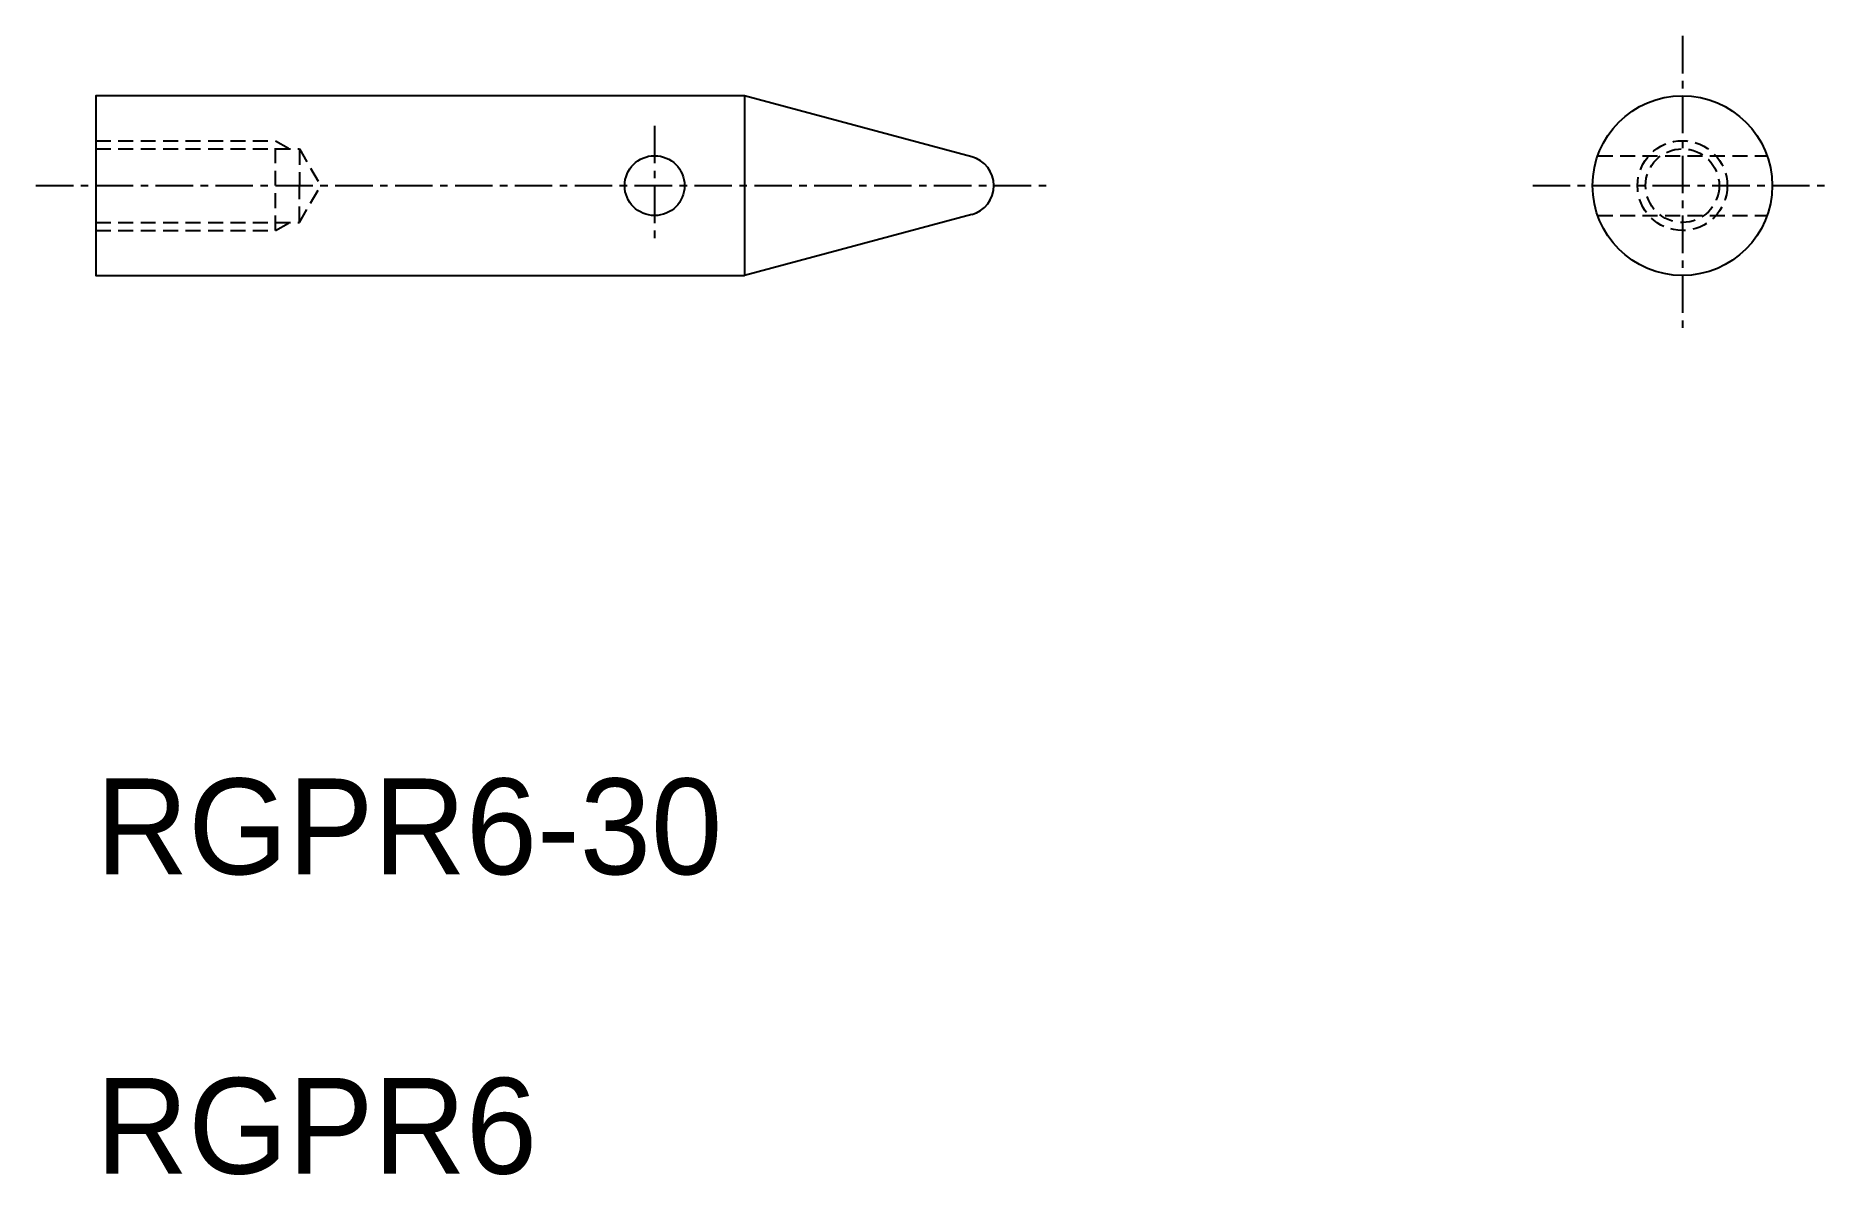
# Model space of a CAD drawing. Extents: x -4752.9 to -4692.9, y -567.3 to -529.2.
import ezdxf

# ---------------------------------------------------------------- set-up
doc = ezdxf.new("R2010")
doc.units = 0
doc.linetypes.add('CENTER', pattern=[2, 1.25, -0.25, 0.25, -0.25])
doc.linetypes.add('DASHED', pattern=[0.75, 0.5, -0.25])
doc.layers.get('0').update_dxf_attribs({"linetype": 'CONTINUOUS'})
doc.layers.add('CENTER', color=1, linetype='CENTER')

msp = doc.modelspace()

# ---------------------------------------------------------------- linework, layer by layer
at = {"color": 7, "linetype": 'CONTINUOUS'}
for p, q in [((-4729.231, -531.208), (-4729.231, -537.208)), ((-4721.64, -533.242), (-4729.231, -531.208)), ((-4721.64, -535.174), (-4729.231, -537.208))]:
    msp.add_line(p, q, dxfattribs=at)
at = {"color": 3, "linetype": 'DASHED'}
for p, q in [((-4750.899, -532.708), (-4744.899, -532.708)), ((-4744.899, -532.708), (-4744.43, -532.978)), ((-4744.899, -535.708), (-4744.899, -532.708)), ((-4750.899, -532.978), (-4744.099, -532.978)), ((-4744.099, -532.978), (-4743.389, -534.208)), ((-4744.099, -533.008), (-4744.099, -534.208)), ((-4700.727, -533.208), (-4695.07, -533.208)), ((-4744.099, -535.437), (-4743.389, -534.208)), ((-4744.099, -535.408), (-4744.099, -534.208)), ((-4750.899, -535.437), (-4744.099, -535.437)), ((-4750.899, -535.708), (-4744.899, -535.708)), ((-4744.899, -535.708), (-4744.43, -535.437)), ((-4700.727, -535.208), (-4695.07, -535.208))]:
    msp.add_line(p, q, dxfattribs=at)
at = {"color": 7, "linetype": 'CONTINUOUS'}
msp.add_lwpolyline([(-4729.231, -531.208), (-4750.899, -531.208), (-4750.899, -537.208), (-4729.231, -537.208)], dxfattribs=at)
for centre, radius in [((-4697.899, -534.208), 3), ((-4732.231, -534.208), 1)]:
    msp.add_circle(centre, radius, dxfattribs=at)
at = {"color": 3, "linetype": 'DASHED'}
for radius in [1.5, 1.23]:
    msp.add_circle((-4697.899, -534.208), radius, dxfattribs=at)
at = {"color": 7, "linetype": 'CONTINUOUS'}
msp.add_arc((-4721.899, -534.208), 1, 285, 75, dxfattribs=at)
at = {"layer": 'CENTER', "color": 1, "linetype": 'CENTER'}
for p, q in [((-4697.899, -529.208), (-4697.899, -539.208)), ((-4732.231, -532.208), (-4732.231, -536.208)), ((-4752.899, -534.208), (-4718.899, -534.208)), ((-4702.899, -534.208), (-4692.899, -534.208))]:
    msp.add_line(p, q, dxfattribs=at)

# ---------------------------------------------------------------- texts
at = {"color": 7, "linetype": 'CONTINUOUS'}
for s, p in [('RGPR6-30', (-4750.899, -557.208)), ('RGPR6', (-4750.899, -567.208))]:
    msp.add_text(s, height=3.2, dxfattribs=at).set_placement(p)

doc.saveas('drawing.dxf')
